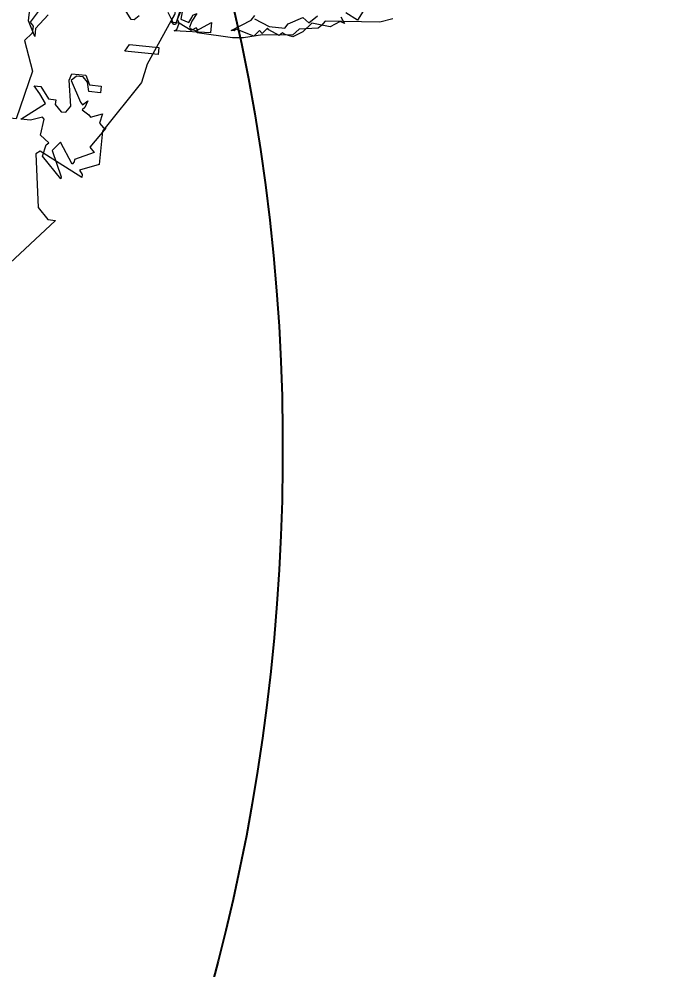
# Model space of a CAD drawing. Header units: metres. Extents: x 329311 to 330425, y 7396637 to 7397287.
# Drawn here: x 329877.955 to 329878.951, y 7397064.027 to 7397065.46 of the extents above; entities that cross this region are included whole.
import ezdxf

# ---------------------------------------------------------------- set-up
doc = ezdxf.new("R2010")
doc.units = ezdxf.units.M
doc.layers.get('0').update_dxf_attribs({"lineweight": 18})
doc.layers.add('ARBRE', color=251, linetype='Continuous', lineweight=13)
doc.layers.add('PA6_TEXTO', color=3, linetype='Continuous', lineweight=18)
doc.layers.add('VEGETAIS', color=3, linetype='Continuous')
doc.styles.add('200 Médio', font='arial.ttf', dxfattribs={"height": 0.75})
doc.styles.add('ARIAL', font='ARIAL', dxfattribs={"height": 0.2})
doc.dimstyles.new('AQ250', dxfattribs={"dimscale": 10, "dimtxt": 0.05, "dimasz": 0.03, "dimexe": 0.03, "dimexo": 0.025, "dimgap": 0.025, "dimtad": 1, "dimzin": 0, "dimdsep": 46, "dimtxsty": 'ARIAL', "dimblk": 'ARCHTICK', "dimcen": 0.09, "dimdle": 0.03, "dimclrt": 7, "dimadec": 0, "dimazin": 0, "dimtfac": 1, "dimtix": 1, "dimtmove": 2, "dimatfit": 3, "dimldrblk": 'OPEN90', "dimfxl": 1, "dimtvp": 1, "dimtolj": 1, "dimtzin": 0, "dimarcsym": 0})

# ---------------------------------------------------------------- blocks, each defined once
blk = doc.blocks.new('_ArchTick')
at = {"color": 0, "linetype": 'ByBlock', "const_width": 0.15}
blk.add_lwpolyline([(-0.5, -0.5), (0.5, 0.5)], dxfattribs=at)
blk = doc.blocks.new('*D12')
at = {"layer": 'Defpoints', "color": 0, "transparency": 16777216}
for p in [(329895.0034, 7397086.4419), (329868.8226, 7397007.3763), (329871.0959, 7397006.6235)]:
    blk.add_point(p, dxfattribs=at)
at = {"layer": 'PA6_TEXTO', "color": 0, "lineweight": -2, "transparency": 16777216}
for p, q in [((329895.2407, 7397086.3633), (329897.5616, 7397085.5948)), ((329897.3711, 7397085.9739), (329871.0016, 7397006.3387)), ((329869.0599, 7397007.2977), (329871.3807, 7397006.5292))]:
    blk.add_line(p, q, dxfattribs=at)
at = {"layer": 'PA6_TEXTO', "color": 0, "lineweight": -2, "transparency": 16777216, "xscale": 0.3, "yscale": 0.3, "zscale": 0.3}
for p, rotation in [((329897.2768, 7397085.6891), 71.6788444677974), ((329871.0959, 7397006.6235), 251.6788444677974)]:
    blk.add_blockref('_ArchTick', p, dxfattribs=dict(at, rotation=rotation))
at = {"layer": 'PA6_TEXTO', "color": 7, "transparency": 16777216, "insert": (329883.5853, 7397046.3554), "char_height": 0.75, "attachment_point": 5, "rotation": 71.6788, "style": '200 Médio'}
blk.add_mtext('\\A1;83.29', dxfattribs=at)
blk = doc.blocks.new('_Open90')
at = {"color": 0, "linetype": 'ByBlock', "lineweight": -2}
for p, q in [((-0.5, 0.5), (0, 0)), ((0, 0), (-1, 0)), ((0, 0), (-0.5, -0.5))]:
    blk.add_line(p, q, dxfattribs=at)
blk = doc.blocks.new('WMF26', base_point=(0, 0.0008))
at = {"color": 85}
for points in [[(7.3226, -0.1836), (7.3588, -0.2206), (7.4617, -0.1474), (7.7449, -0.2857), (7.8833, -0.2857), (8.0216, -0.4965)], [(8.6539, -0.3581), (8.756, -0.2569), (8.8292, -0.2569), (9.0688, -0.5689)], [(13.2233, -7.4181), (13.0199, -7.9055), (12.9837, -8.0792), (12.6708, -8.5666), (12.6708, -8.8803), (12.4963, -8.9527), (12.5251, -8.989), (12.5251, -9.0178), (12.111, -8.8144), (12.0739, -8.8441), (12.1472, -9.3381), (12.2485, -9.4401), (12.3209, -9.4401), (11.8994, -9.9284)], [(2.9936, -0.8826), (3.2694, -0.7805), (4.492, -0.6718), (4.5653, -0.5689), (4.6377, -0.4965), (5.0527, -0.4314), (5.191, -0.2857), (5.8604, -0.2206), (6.2753, -0.1111), (6.5223, -0.0815), (7.3226, -0.1111), (7.3226, -0.1836), (7.3226, -0.1836)]]:
    blk.add_lwpolyline(points, dxfattribs=at)
at = {"color": 63}
for points in [[(6.5001, -0.2462), (6.5734, -0.2462), (6.1518, -0.522), (6.0777, -0.6315)], [(6.0777, -0.5582), (5.7295, -0.4199), (5.3804, -0.4199), (5.3145, -0.522), (5.0016, -0.6973), (4.8559, -0.5944), (4.6814, -0.7698)], [(3.6695, -0.9806), (3.779, -0.7698), (4.0557, -0.9081)], [(4.1577, -0.806), (4.0557, -0.6611), (4.1577, -0.6973), (4.3685, -0.5582), (4.7909, -0.5944), (4.9654, -0.3837), (5.1762, -0.2462), (5.3804, -0.2824), (5.4166, -0.3112), (5.489, -0.2462), (5.7295, -0.3474), (5.7657, -0.3837), (5.8744, -0.2462), (5.9402, -0.3112), (6.0489, -0.1729), (6.4639, -0.2824), (6.5001, -0.2462), (6.5001, -0.2462)], [(7.7449, -0.2857), (7.796, -0.3738), (7.6955, -0.6776), (7.7211, -0.3754), (7.5325, -0.326), (7.4749, -0.4438), (7.4617, -0.4932), (7.3736, -0.5442), (7.4699, -0.3623), (7.5062, -0.2231), (7.4881, -0.1918), (7.3481, -0.1548), (7.0303, -0.3746), (7.0221, -0.1433), (7.8404, -0.1029), (7.7836, -0.1358), (7.7449, -0.2857), (7.7449, -0.2857)], [(11.9982, -7.4543), (11.8953, -7.628), (11.9249, -7.6643), (11.9249, -7.7301), (11.859, -7.8034), (11.962, -8.0792), (11.859, -8.5378), (11.5108, -8.5378), (11.4375, -8.6028), (11.4737, -8.7132), (11.263, -8.8869), (11.1609, -8.8869), (11.1246, -8.6028), (11.1246, -8.5016), (11.1609, -8.5016), (11.263, -8.0792), (11.0522, -7.9779), (11.0522, -7.9055), (11.0884, -7.8684), (10.6735, -7.8396), (10.7031, -7.7301), (10.8118, -7.6643)]]:
    blk.add_lwpolyline(points, dxfattribs=at)
at = {"color": 106}
for points in [[(7.9343, -0.3112), (7.861, -0.4858), (7.861, -0.5582), (7.7589, -0.5582), (7.8248, -0.2462), (7.861, -0.2462), (7.9343, -0.3112), (7.9343, -0.3112)], [(12.0525, -7.5449), (11.9513, -7.6832), (11.9513, -7.7556), (11.8772, -7.6173), (11.8772, -7.5086)], [(13.1121, -7.805), (12.7985, -7.805), (12.8363, -7.7392), (13.1121, -7.7392), (13.1121, -7.805), (13.1121, -7.805)], [(12.5062, -8.1517), (12.6132, -8.1517), (12.6132, -8.215), (12.5062, -8.215), (12.4839, -8.1294), (12.4387, -8.085), (12.3753, -8.085), (12.3308, -8.1294), (12.4387, -8.3221), (12.4609, -8.3443), (12.5062, -8.2999), (12.4839, -8.3665), (12.4609, -8.3896), (12.5284, -8.4291), (12.5457, -8.4513), (12.6527, -8.4069), (12.6354, -8.4966), (12.675, -8.5361), (12.698, -8.5361), (12.5679, -8.7288), (12.6132, -8.7733), (12.4387, -8.8581), (12.4387, -8.8811), (12.4214, -8.9033), (12.2913, -8.7115), (12.2238, -8.7963), (12.3308, -9.0326), (12.3308, -9.0507), (12.139, -8.8581), (12.1612, -8.751), (12.1843, -8.7288), (12.0995, -8.6662), (12.1167, -8.5139), (12.0995, -8.4966), (11.9924, -8.5361), (11.9019, -8.5361), (12.1167, -8.3665), (12.0542, -8.2826), (11.9924, -8.215), (12.0542, -8.215), (12.139, -8.3221), (12.2065, -8.3221), (12.2065, -8.3665), (12.2682, -8.4291), (12.3135, -8.4291), (12.353, -8.3665), (12.3135, -8.1294), (12.3308, -8.0669), (12.4609, -8.0669), (12.5062, -8.1517), (12.5062, -8.1517)]]:
    blk.add_lwpolyline(points, dxfattribs=at)
blk = doc.blocks.new('T2_02')
at = {"xscale": 0.3499999999999943, "yscale": 0.3499999999999943, "zscale": 0.3499999999999943}
blk.add_blockref('WMF26', (-2.2399, 1.997), dxfattribs=at)

msp = doc.modelspace()

# ---------------------------------------------------------------- linework, layer by layer
at = {"layer": 'VEGETAIS'}
msp.add_spline([(329874.3835, 7397066.179), (329877.7199, 7397063.0978), (329878.1452, 7397065.8931), (329873.2758, 7397068.2093), (329874.3835, 7397066.179)], degree=3, dxfattribs=at)

# ---------------------------------------------------------------- block references
at = {"layer": 'ARBRE'}
for p, xscale, yscale, zscale, rotation in [((329877.1208, 7397065.8572), 0.4621142716754235, 0.4621142716754235, 0.4621142716754235, 354.0121026411171), ((329878.3246, 7397065.806), 0.1918409178794672, 0.1918409178794672, 0.1918409178794672, 174.0121026411205)]:
    msp.add_blockref('T2_02', p, dxfattribs=dict(at, xscale=xscale, yscale=yscale, zscale=zscale, rotation=rotation))

# ---------------------------------------------------------------- dimensions: what is measured, and where the dimension line sits
at = {"layer": 'PA6_TEXTO'}
dim = msp.add_aligned_dim(p1=(329895.0034, 7397086.4419), p2=(329868.8226, 7397007.3763), distance=2.3947, dimstyle='AQ250', override={"dimtxsty": '200 Médio'}, dxfattribs=at)
dim.commit()
dim.dimension.update_dxf_attribs({"geometry": '*D12', "text_midpoint": (329883.5853, 7397046.3554)})

doc.saveas('drawing.dxf')
